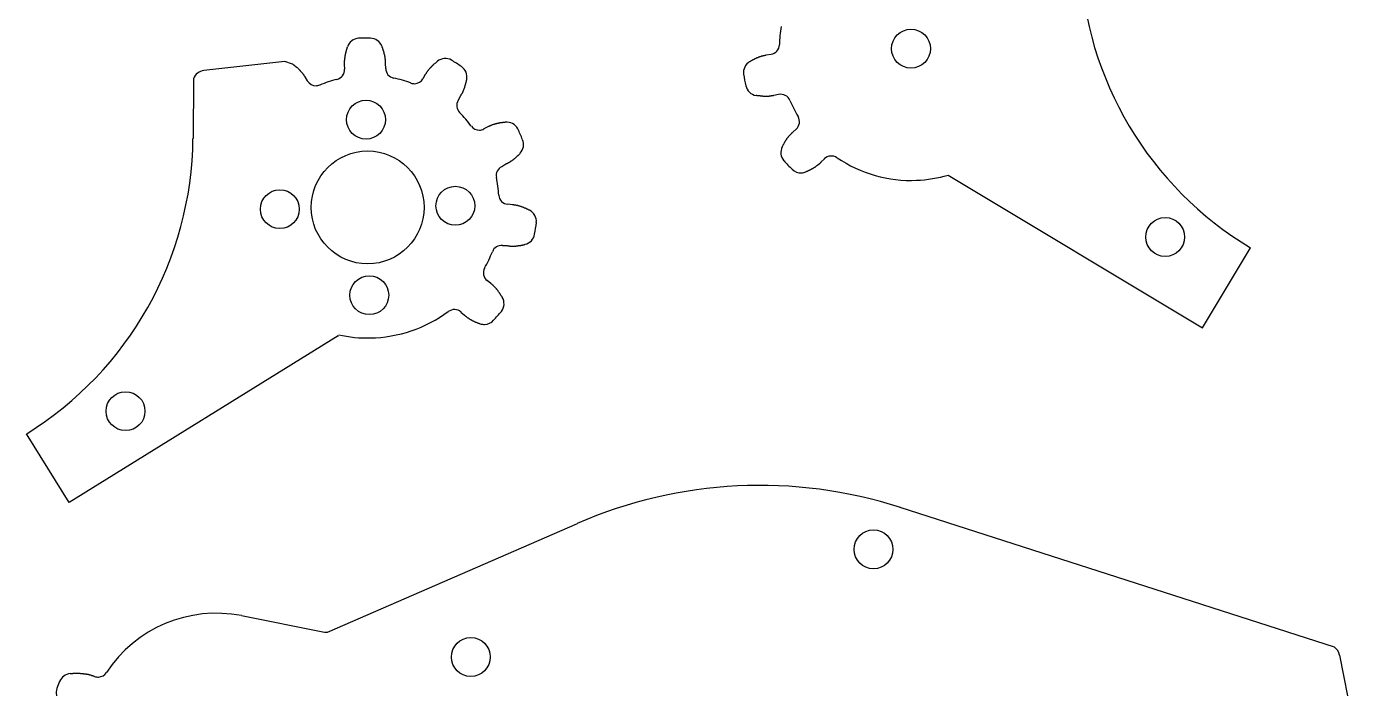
# Model space of a CAD drawing. Header units: millimetres. Extents: x 46 to 161, y 91 to 514.
# Drawn here: x 52.5 to 158.9, y 250.2 to 302.9 of the extents above; entities that cross this region are included whole.
import ezdxf

# ---------------------------------------------------------------- set-up
doc = ezdxf.new("R2010")
doc.units = ezdxf.units.MM

msp = doc.modelspace()

# ---------------------------------------------------------------- linework, layer by layer
at = {"color": 7, "linetype": 'Continuous', "lineweight": 25}
for p, q in [((78.03, 301.09), (78.02, 301.05)), ((78.04, 301.12), (78.03, 301.09)), ((78.05, 301.16), (78.04, 301.12)), ((78.06, 301.19), (78.05, 301.16)), ((78.07, 301.23), (78.06, 301.19)), ((80.86, 301.31), (80.85, 301.34)), ((80.87, 301.28), (80.86, 301.31)), ((80.88, 301.24), (80.87, 301.28)), ((80.9, 301.21), (80.88, 301.24)), ((80.91, 301.18), (80.9, 301.21)), ((80.92, 301.14), (80.91, 301.18)), ((80.93, 301.11), (80.92, 301.14)), ((80.94, 301.07), (80.93, 301.11)), ((80.95, 301.04), (80.94, 301.07)), ((73.1, 300.11), (66.65, 299.4)), ((73.71, 299.92), (73.1, 300.11)), ((77.86, 300.21), (77.85, 300.17)), ((77.85, 300.17), (77.85, 300.14)), ((77.85, 300.14), (77.85, 300.1)), ((77.85, 300.1), (77.85, 300.06)), ((77.85, 300.06), (77.85, 300.03)), ((77.85, 300.03), (77.85, 299.99)), ((77.87, 300.35), (77.86, 300.32)), ((77.86, 300.32), (77.86, 300.28)), ((77.86, 300.28), (77.86, 300.24)), ((77.86, 300.24), (77.86, 300.21)), ((77.88, 300.42), (77.87, 300.39)), ((77.87, 300.39), (77.87, 300.35)), ((77.89, 300.49), (77.88, 300.46)), ((77.88, 300.46), (77.88, 300.42)), ((77.9, 300.56), (77.89, 300.53)), ((77.89, 300.53), (77.89, 300.49)), ((77.91, 300.6), (77.9, 300.56)), ((77.92, 300.67), (77.91, 300.63)), ((77.91, 300.63), (77.91, 300.6)), ((77.93, 300.7), (77.92, 300.67)), ((77.94, 300.74), (77.93, 300.7)), ((77.95, 300.81), (77.94, 300.78)), ((77.94, 300.78), (77.94, 300.74)), ((77.96, 300.84), (77.95, 300.81)), ((77.97, 300.88), (77.96, 300.84)), ((77.98, 300.91), (77.97, 300.88)), ((77.99, 300.95), (77.98, 300.91)), ((78, 300.98), (77.99, 300.95)), ((78.01, 301.02), (78, 300.98)), ((78.02, 301.05), (78.01, 301.02)), ((80.96, 301), (80.95, 301.04)), ((80.98, 300.97), (80.96, 301)), ((80.99, 300.94), (80.98, 300.97)), ((81, 300.9), (80.99, 300.94)), ((81.01, 300.87), (81, 300.9)), ((81.02, 300.83), (81.01, 300.87)), ((81.03, 300.8), (81.02, 300.83)), ((81.04, 300.76), (81.03, 300.8)), ((81.04, 300.73), (81.04, 300.76)), ((81.05, 300.69), (81.04, 300.73)), ((81.06, 300.66), (81.05, 300.69)), ((81.07, 300.62), (81.06, 300.66)), ((81.08, 300.59), (81.07, 300.62)), ((81.08, 300.55), (81.08, 300.59)), ((81.09, 300.52), (81.08, 300.55)), ((81.1, 300.48), (81.09, 300.52)), ((81.1, 300.45), (81.1, 300.48)), ((81.11, 300.41), (81.1, 300.45)), ((81.11, 300.38), (81.11, 300.41)), ((81.12, 300.34), (81.11, 300.38)), ((81.12, 300.3), (81.12, 300.34)), ((81.13, 300.27), (81.12, 300.3)), ((81.13, 300.23), (81.13, 300.27)), ((81.13, 300.2), (81.13, 300.23)), ((81.13, 300.16), (81.13, 300.2)), ((81.14, 300.12), (81.13, 300.16)), ((81.14, 300.09), (81.14, 300.12)), ((81.14, 300.05), (81.14, 300.09)), ((81.14, 300.02), (81.14, 300.05)), ((81.14, 299.98), (81.14, 300.02)), ((85.14, 300.02), (85.11, 300)), ((85.17, 300.04), (85.14, 300.02)), ((85.19, 300.07), (85.17, 300.04)), ((85.22, 300.09), (85.19, 300.07)), ((85.25, 300.11), (85.22, 300.09)), ((85.27, 300.14), (85.25, 300.11)), ((110.18, 300.11), (110.21, 300.13)), ((110.21, 300.13), (110.25, 300.15)), ((110.25, 300.15), (110.28, 300.17)), ((110.28, 300.17), (110.31, 300.18)), ((110.31, 300.18), (110.34, 300.2)), ((110.34, 300.2), (110.37, 300.22)), ((110.37, 300.22), (110.4, 300.24)), ((110.4, 300.24), (110.43, 300.25)), ((110.43, 300.25), (110.47, 300.27)), ((110.47, 300.27), (110.5, 300.29)), ((110.5, 300.29), (110.53, 300.3)), ((110.53, 300.3), (110.56, 300.32)), ((110.56, 300.32), (110.59, 300.34)), ((110.59, 300.34), (110.63, 300.35)), ((110.63, 300.35), (110.66, 300.37)), ((110.66, 300.37), (110.69, 300.38)), ((110.69, 300.38), (110.73, 300.4)), ((110.73, 300.4), (110.76, 300.41)), ((110.76, 300.41), (110.79, 300.43)), ((110.79, 300.43), (110.82, 300.44)), ((110.82, 300.44), (110.86, 300.45)), ((110.86, 300.45), (110.89, 300.47)), ((110.89, 300.47), (110.92, 300.48)), ((110.92, 300.48), (110.96, 300.49)), ((110.96, 300.49), (110.99, 300.51)), ((110.99, 300.51), (111.03, 300.52)), ((111.03, 300.52), (111.06, 300.53)), ((111.06, 300.53), (111.09, 300.54)), ((111.09, 300.54), (111.13, 300.55)), ((111.13, 300.55), (111.16, 300.56)), ((111.16, 300.56), (111.2, 300.57)), ((111.2, 300.57), (111.23, 300.58)), ((111.23, 300.58), (111.27, 300.59)), ((111.27, 300.59), (111.3, 300.6)), ((111.3, 300.6), (111.34, 300.6)), ((111.34, 300.6), (111.37, 300.61)), ((111.37, 300.61), (111.41, 300.62)), ((111.41, 300.62), (111.44, 300.62)), ((111.44, 300.62), (111.48, 300.63)), ((111.48, 300.63), (111.51, 300.64)), ((111.51, 300.64), (111.89, 300.7)), ((73.74, 299.9), (73.71, 299.92)), ((73.77, 299.87), (73.74, 299.9)), ((73.8, 299.85), (73.77, 299.87)), ((73.83, 299.83), (73.8, 299.85)), ((73.86, 299.81), (73.83, 299.83)), ((73.89, 299.79), (73.86, 299.81)), ((73.91, 299.76), (73.89, 299.79)), ((73.94, 299.74), (73.91, 299.76)), ((73.97, 299.72), (73.94, 299.74)), ((74, 299.7), (73.97, 299.72)), ((74.02, 299.67), (74, 299.7)), ((74.05, 299.65), (74.02, 299.67)), ((74.08, 299.63), (74.05, 299.65)), ((74.11, 299.6), (74.08, 299.63)), ((74.13, 299.58), (74.11, 299.6)), ((74.16, 299.55), (74.13, 299.58)), ((74.19, 299.53), (74.16, 299.55)), ((74.21, 299.51), (74.19, 299.53)), ((74.24, 299.48), (74.21, 299.51)), ((74.27, 299.46), (74.24, 299.48)), ((74.29, 299.43), (74.27, 299.46)), ((74.32, 299.41), (74.29, 299.43)), ((74.34, 299.38), (74.32, 299.41)), ((74.37, 299.35), (74.34, 299.38)), ((74.39, 299.33), (74.37, 299.35)), ((74.42, 299.3), (74.39, 299.33)), ((74.44, 299.27), (74.42, 299.3)), ((74.46, 299.25), (74.44, 299.27)), ((74.49, 299.22), (74.46, 299.25)), ((74.51, 299.19), (74.49, 299.22)), ((74.53, 299.16), (74.51, 299.19)), ((74.55, 299.14), (74.53, 299.16)), ((74.58, 299.11), (74.55, 299.14)), ((74.6, 299.08), (74.58, 299.11)), ((74.62, 299.05), (74.6, 299.08)), ((74.64, 299.02), (74.62, 299.05)), ((74.66, 298.99), (74.64, 299.02)), ((74.68, 298.96), (74.66, 298.99)), ((74.7, 298.93), (74.68, 298.96)), ((77.85, 299.99), (77.85, 299.96)), ((77.85, 299.96), (77.85, 299.92)), ((77.85, 299.92), (77.85, 299.88)), ((77.85, 299.88), (77.87, 299.51)), ((81.14, 299.95), (81.14, 299.98)), ((81.15, 299.57), (81.14, 299.95)), ((84.31, 299.08), (84.12, 298.75)), ((84.33, 299.11), (84.31, 299.08)), ((84.35, 299.14), (84.33, 299.11)), ((84.37, 299.17), (84.35, 299.14)), ((84.39, 299.2), (84.37, 299.17)), ((84.41, 299.23), (84.39, 299.2)), ((84.43, 299.26), (84.41, 299.23)), ((84.45, 299.29), (84.43, 299.26)), ((84.47, 299.32), (84.45, 299.29)), ((84.49, 299.35), (84.47, 299.32)), ((84.51, 299.38), (84.49, 299.35)), ((84.53, 299.41), (84.51, 299.38)), ((84.55, 299.44), (84.53, 299.41)), ((84.57, 299.46), (84.55, 299.44)), ((84.6, 299.49), (84.57, 299.46)), ((84.62, 299.52), (84.6, 299.49)), ((84.64, 299.55), (84.62, 299.52)), ((84.67, 299.57), (84.64, 299.55)), ((84.69, 299.6), (84.67, 299.57)), ((84.72, 299.63), (84.69, 299.6)), ((84.74, 299.65), (84.72, 299.63)), ((84.77, 299.68), (84.74, 299.65)), ((84.79, 299.7), (84.77, 299.68)), ((84.82, 299.73), (84.79, 299.7)), ((84.84, 299.75), (84.82, 299.73)), ((84.87, 299.78), (84.84, 299.75)), ((84.9, 299.8), (84.87, 299.78)), ((84.92, 299.83), (84.9, 299.8)), ((84.95, 299.85), (84.92, 299.83)), ((84.97, 299.88), (84.95, 299.85)), ((85, 299.9), (84.97, 299.88)), ((85.03, 299.93), (85, 299.9)), ((85.06, 299.95), (85.03, 299.93)), ((85.08, 299.97), (85.06, 299.95)), ((85.11, 300), (85.08, 299.97)), ((74.72, 298.9), (74.7, 298.93)), ((74.9, 298.57), (74.72, 298.9)), ((87.38, 297.86), (87.39, 297.89)), ((87.39, 297.89), (87.4, 297.93)), ((87.4, 297.93), (87.42, 297.96)), ((87.42, 297.96), (87.43, 298)), ((87.43, 298), (87.44, 298.03)), ((87.44, 298.03), (87.45, 298.06)), ((87.45, 298.06), (87.46, 298.1)), ((87.46, 298.1), (87.47, 298.13)), ((87.47, 298.13), (87.48, 298.17)), ((87.48, 298.17), (87.49, 298.2)), ((87.49, 298.2), (87.5, 298.24)), ((87.5, 298.24), (87.51, 298.27)), ((87.51, 298.27), (87.52, 298.31)), ((87.52, 298.31), (87.53, 298.34)), ((87.53, 298.34), (87.54, 298.37)), ((87.54, 298.37), (87.55, 298.41)), ((87.55, 298.41), (87.56, 298.44)), ((87.56, 298.44), (87.57, 298.48)), ((87.57, 298.48), (87.58, 298.51)), ((87.58, 298.51), (87.59, 298.55)), ((87.59, 298.58), (87.6, 298.62)), ((87.59, 298.55), (87.59, 298.58)), ((87.6, 298.62), (87.61, 298.65)), ((87.61, 298.65), (87.61, 298.69)), ((86.94, 297.01), (87.11, 297.35)), ((87.11, 297.35), (87.13, 297.38)), ((87.13, 297.38), (87.15, 297.41)), ((87.15, 297.41), (87.17, 297.44)), ((87.17, 297.44), (87.18, 297.48)), ((87.18, 297.48), (87.2, 297.51)), ((87.2, 297.51), (87.22, 297.54)), ((87.22, 297.54), (87.24, 297.57)), ((87.24, 297.57), (87.26, 297.6)), ((87.26, 297.6), (87.27, 297.63)), ((87.27, 297.63), (87.29, 297.66)), ((87.29, 297.66), (87.3, 297.7)), ((87.3, 297.7), (87.32, 297.73)), ((87.32, 297.73), (87.33, 297.76)), ((87.33, 297.76), (87.35, 297.8)), ((87.35, 297.8), (87.36, 297.83)), ((87.36, 297.83), (87.38, 297.86)), ((110.73, 297.4), (110.69, 297.41)), ((110.76, 297.4), (110.73, 297.4)), ((110.8, 297.39), (110.76, 297.4)), ((110.83, 297.39), (110.8, 297.39)), ((110.87, 297.38), (110.83, 297.39)), ((110.91, 297.38), (110.87, 297.38)), ((110.94, 297.37), (110.91, 297.38)), ((110.98, 297.37), (110.94, 297.37)), ((111.01, 297.37), (110.98, 297.37)), ((111.05, 297.36), (111.01, 297.37)), ((111.08, 297.36), (111.05, 297.36)), ((111.12, 297.36), (111.08, 297.36)), ((111.16, 297.35), (111.12, 297.36)), ((111.19, 297.35), (111.16, 297.35)), ((111.23, 297.35), (111.19, 297.35)), ((111.26, 297.34), (111.23, 297.35)), ((111.3, 297.34), (111.26, 297.34)), ((111.34, 297.34), (111.3, 297.34)), ((111.37, 297.34), (111.34, 297.34)), ((111.41, 297.34), (111.37, 297.34)), ((111.44, 297.34), (111.41, 297.34)), ((111.48, 297.34), (111.44, 297.34)), ((111.52, 297.34), (111.48, 297.34)), ((111.55, 297.34), (111.52, 297.34)), ((111.59, 297.34), (111.55, 297.34)), ((111.62, 297.34), (111.59, 297.34)), ((111.66, 297.34), (111.62, 297.34)), ((111.7, 297.34), (111.66, 297.34)), ((111.73, 297.35), (111.7, 297.34)), ((111.77, 297.35), (111.73, 297.35)), ((111.8, 297.35), (111.77, 297.35)), ((111.84, 297.36), (111.8, 297.35)), ((111.87, 297.36), (111.84, 297.36)), ((111.91, 297.37), (111.87, 297.36)), ((111.95, 297.37), (111.91, 297.37)), ((111.98, 297.38), (111.95, 297.37)), ((112.02, 297.39), (111.98, 297.38)), ((112.05, 297.39), (112.02, 297.39)), ((112.09, 297.4), (112.05, 297.39)), ((112.12, 297.41), (112.09, 297.4)), ((112.49, 297.49), (112.12, 297.41)), ((89.31, 294.91), (88.97, 294.74)), ((89.34, 294.93), (89.31, 294.91)), ((89.37, 294.94), (89.34, 294.93)), ((89.4, 294.96), (89.37, 294.94)), ((89.44, 294.97), (89.4, 294.96)), ((89.47, 294.99), (89.44, 294.97)), ((89.5, 295), (89.47, 294.99)), ((89.54, 295.02), (89.5, 295)), ((89.57, 295.03), (89.54, 295.02)), ((89.6, 295.04), (89.57, 295.03)), ((89.64, 295.06), (89.6, 295.04)), ((89.67, 295.07), (89.64, 295.06)), ((89.7, 295.08), (89.67, 295.07)), ((89.74, 295.09), (89.7, 295.08)), ((89.77, 295.1), (89.74, 295.09)), ((89.81, 295.11), (89.77, 295.1)), ((89.84, 295.12), (89.81, 295.11)), ((89.88, 295.13), (89.84, 295.12)), ((89.91, 295.14), (89.88, 295.13)), ((89.95, 295.15), (89.91, 295.14)), ((89.98, 295.16), (89.95, 295.15)), ((90.02, 295.17), (89.98, 295.16)), ((90.05, 295.18), (90.02, 295.17)), ((90.09, 295.18), (90.05, 295.18)), ((90.12, 295.19), (90.09, 295.18)), ((90.16, 295.2), (90.12, 295.19)), ((90.19, 295.2), (90.16, 295.2)), ((90.23, 295.21), (90.19, 295.2)), ((90.26, 295.22), (90.23, 295.21)), ((90.3, 295.22), (90.26, 295.22)), ((90.33, 295.23), (90.3, 295.22)), ((90.37, 295.23), (90.33, 295.23)), ((90.4, 295.24), (90.37, 295.23)), ((90.44, 295.24), (90.4, 295.24)), ((90.48, 295.25), (90.44, 295.24)), ((90.51, 295.25), (90.48, 295.25)), ((90.55, 295.26), (90.51, 295.25)), ((90.58, 295.26), (90.55, 295.26)), ((90.62, 295.27), (90.58, 295.26)), ((90.65, 295.27), (90.62, 295.27)), ((90.69, 295.29), (90.65, 295.27)), ((113.62, 294.48), (113.9, 294.73)), ((112.93, 293.6), (112.95, 293.63)), ((112.95, 293.63), (112.97, 293.67)), ((112.97, 293.67), (112.99, 293.7)), ((112.99, 293.7), (113.01, 293.73)), ((113.01, 293.73), (113.02, 293.76)), ((113.02, 293.76), (113.04, 293.79)), ((113.04, 293.79), (113.06, 293.82)), ((113.06, 293.82), (113.08, 293.85)), ((113.08, 293.85), (113.1, 293.88)), ((113.1, 293.88), (113.12, 293.91)), ((113.12, 293.91), (113.14, 293.94)), ((113.14, 293.94), (113.16, 293.97)), ((113.16, 293.97), (113.18, 294)), ((113.18, 294), (113.2, 294.03)), ((113.2, 294.03), (113.23, 294.06)), ((113.23, 294.06), (113.25, 294.09)), ((113.25, 294.09), (113.27, 294.11)), ((113.27, 294.11), (113.29, 294.14)), ((113.29, 294.14), (113.31, 294.17)), ((113.31, 294.17), (113.34, 294.2)), ((113.34, 294.2), (113.36, 294.22)), ((113.36, 294.22), (113.39, 294.25)), ((113.39, 294.25), (113.41, 294.28)), ((113.41, 294.28), (113.43, 294.3)), ((113.43, 294.3), (113.46, 294.33)), ((113.46, 294.33), (113.49, 294.35)), ((113.49, 294.35), (113.51, 294.38)), ((113.51, 294.38), (113.54, 294.4)), ((113.54, 294.4), (113.56, 294.43)), ((113.56, 294.43), (113.59, 294.45)), ((113.59, 294.45), (113.62, 294.48)), ((91.62, 292.55), (91.65, 292.57)), ((91.65, 292.57), (91.67, 292.59)), ((91.67, 292.59), (91.7, 292.62)), ((91.7, 292.62), (91.73, 292.64)), ((91.73, 292.64), (91.75, 292.67)), ((91.75, 292.67), (91.78, 292.69)), ((91.78, 292.69), (91.8, 292.72)), ((91.8, 292.72), (91.83, 292.74)), ((91.83, 292.74), (91.85, 292.77)), ((91.85, 292.77), (91.87, 292.81)), ((112.78, 293.32), (112.8, 293.35)), ((112.8, 293.35), (112.81, 293.38)), ((112.81, 293.38), (112.83, 293.41)), ((112.83, 293.41), (112.85, 293.45)), ((112.85, 293.45), (112.86, 293.48)), ((112.86, 293.48), (112.88, 293.51)), ((112.88, 293.51), (112.9, 293.54)), ((112.9, 293.54), (112.91, 293.57)), ((112.91, 293.57), (112.93, 293.6)), ((90.41, 291.74), (90.73, 291.95)), ((90.73, 291.95), (90.76, 291.96)), ((90.76, 291.96), (90.79, 291.98)), ((90.79, 291.98), (90.83, 291.99)), ((90.83, 291.99), (90.86, 292.01)), ((90.86, 292.01), (90.89, 292.02)), ((90.89, 292.02), (90.92, 292.04)), ((90.92, 292.04), (90.95, 292.06)), ((90.95, 292.06), (90.99, 292.08)), ((90.99, 292.08), (91.02, 292.09)), ((91.02, 292.09), (91.05, 292.11)), ((91.05, 292.11), (91.08, 292.13)), ((91.08, 292.13), (91.11, 292.15)), ((91.11, 292.15), (91.14, 292.17)), ((91.14, 292.17), (91.17, 292.19)), ((91.17, 292.19), (91.2, 292.21)), ((91.2, 292.21), (91.23, 292.23)), ((91.23, 292.23), (91.26, 292.25)), ((91.26, 292.25), (91.29, 292.27)), ((91.29, 292.27), (91.32, 292.29)), ((91.32, 292.29), (91.34, 292.31)), ((91.34, 292.31), (91.37, 292.34)), ((91.37, 292.34), (91.4, 292.36)), ((91.4, 292.36), (91.43, 292.38)), ((91.43, 292.38), (91.46, 292.4)), ((91.46, 292.4), (91.48, 292.43)), ((91.48, 292.43), (91.51, 292.45)), ((91.51, 292.45), (91.54, 292.47)), ((91.54, 292.47), (91.57, 292.5)), ((91.57, 292.5), (91.59, 292.52)), ((91.59, 292.52), (91.62, 292.55)), ((115.03, 291.49), (114.99, 291.47)), ((115.06, 291.51), (115.03, 291.49)), ((115.09, 291.52), (115.06, 291.51)), ((115.12, 291.54), (115.09, 291.52)), ((115.15, 291.56), (115.12, 291.54)), ((115.19, 291.57), (115.15, 291.56)), ((115.22, 291.59), (115.19, 291.57)), ((115.25, 291.61), (115.22, 291.59)), ((115.28, 291.63), (115.25, 291.61)), ((115.31, 291.65), (115.28, 291.63)), ((115.34, 291.67), (115.31, 291.65)), ((115.37, 291.68), (115.34, 291.67)), ((115.4, 291.7), (115.37, 291.68)), ((115.43, 291.72), (115.4, 291.7)), ((115.46, 291.74), (115.43, 291.72)), ((115.49, 291.76), (115.46, 291.74)), ((115.52, 291.79), (115.49, 291.76)), ((115.55, 291.81), (115.52, 291.79)), ((115.58, 291.83), (115.55, 291.81)), ((115.61, 291.85), (115.58, 291.83)), ((115.63, 291.87), (115.61, 291.85)), ((115.66, 291.9), (115.63, 291.87)), ((115.69, 291.92), (115.66, 291.9)), ((115.72, 291.94), (115.69, 291.92)), ((115.74, 291.97), (115.72, 291.94)), ((115.77, 291.99), (115.74, 291.97)), ((115.8, 292.01), (115.77, 291.99)), ((115.82, 292.04), (115.8, 292.01)), ((115.85, 292.06), (115.82, 292.04)), ((115.87, 292.09), (115.85, 292.06)), ((116.14, 292.36), (115.87, 292.09)), ((114.7, 291.33), (114.67, 291.32)), ((114.73, 291.35), (114.7, 291.33)), ((114.77, 291.36), (114.73, 291.35)), ((114.8, 291.38), (114.77, 291.36)), ((114.83, 291.39), (114.8, 291.38)), ((114.86, 291.41), (114.83, 291.39)), ((114.9, 291.42), (114.86, 291.41)), ((114.93, 291.44), (114.9, 291.42)), ((114.96, 291.46), (114.93, 291.44)), ((114.99, 291.47), (114.96, 291.46)), ((91.26, 288.7), (90.88, 288.74)), ((91.29, 288.7), (91.26, 288.7)), ((91.33, 288.69), (91.29, 288.7)), ((91.36, 288.69), (91.33, 288.69)), ((91.4, 288.68), (91.36, 288.69)), ((91.44, 288.68), (91.4, 288.68)), ((91.47, 288.67), (91.44, 288.68)), ((91.51, 288.67), (91.47, 288.67)), ((91.54, 288.66), (91.51, 288.67)), ((91.58, 288.65), (91.54, 288.66)), ((91.61, 288.65), (91.58, 288.65)), ((91.65, 288.64), (91.61, 288.65)), ((91.68, 288.63), (91.65, 288.64)), ((91.72, 288.62), (91.68, 288.63)), ((91.75, 288.61), (91.72, 288.62)), ((91.79, 288.6), (91.75, 288.61)), ((91.82, 288.59), (91.79, 288.6)), ((91.86, 288.58), (91.82, 288.59)), ((91.89, 288.57), (91.86, 288.58)), ((91.92, 288.56), (91.89, 288.57)), ((91.96, 288.55), (91.92, 288.56)), ((91.99, 288.54), (91.96, 288.55)), ((92.03, 288.52), (91.99, 288.54)), ((92.06, 288.51), (92.03, 288.52)), ((92.09, 288.5), (92.06, 288.51)), ((92.13, 288.49), (92.09, 288.5)), ((92.16, 288.47), (92.13, 288.49)), ((92.19, 288.46), (92.16, 288.47)), ((92.23, 288.44), (92.19, 288.46)), ((92.26, 288.43), (92.23, 288.44)), ((92.29, 288.42), (92.26, 288.43)), ((92.33, 288.4), (92.29, 288.42)), ((92.36, 288.39), (92.33, 288.4)), ((92.39, 288.37), (92.36, 288.39)), ((92.42, 288.36), (92.39, 288.37)), ((92.46, 288.34), (92.42, 288.36)), ((92.49, 288.33), (92.46, 288.34)), ((92.52, 288.31), (92.49, 288.33)), ((92.55, 288.29), (92.52, 288.31)), ((92.59, 288.28), (92.55, 288.29)), ((92.62, 288.27), (92.59, 288.28)), ((90.47, 285.44), (90.85, 285.44)), ((90.85, 285.44), (90.89, 285.43)), ((90.89, 285.43), (90.92, 285.43)), ((90.92, 285.43), (90.96, 285.43)), ((90.96, 285.43), (90.99, 285.42)), ((90.99, 285.42), (91.03, 285.42)), ((91.03, 285.42), (91.06, 285.41)), ((91.06, 285.41), (91.1, 285.41)), ((91.1, 285.41), (91.14, 285.41)), ((91.14, 285.41), (91.17, 285.41)), ((91.17, 285.41), (91.21, 285.41)), ((91.21, 285.41), (91.24, 285.41)), ((91.24, 285.41), (91.28, 285.4)), ((91.28, 285.4), (91.32, 285.4)), ((91.32, 285.4), (91.35, 285.4)), ((91.35, 285.4), (91.39, 285.41)), ((91.39, 285.41), (91.42, 285.41)), ((91.42, 285.41), (91.46, 285.41)), ((91.46, 285.41), (91.5, 285.41)), ((91.5, 285.41), (91.53, 285.41)), ((91.53, 285.41), (91.57, 285.42)), ((91.57, 285.42), (91.6, 285.42)), ((91.6, 285.42), (91.64, 285.42)), ((91.64, 285.42), (91.67, 285.43)), ((91.67, 285.43), (91.71, 285.43)), ((91.71, 285.43), (91.75, 285.44)), ((91.75, 285.44), (91.78, 285.44)), ((91.78, 285.44), (91.82, 285.45)), ((91.82, 285.45), (91.85, 285.45)), ((91.85, 285.45), (91.89, 285.46)), ((91.89, 285.46), (91.92, 285.46)), ((91.92, 285.46), (91.96, 285.47)), ((91.96, 285.47), (92, 285.48)), ((92, 285.48), (92.03, 285.48)), ((92.03, 285.48), (92.07, 285.49)), ((92.07, 285.49), (92.1, 285.5)), ((92.1, 285.5), (92.14, 285.5)), ((92.14, 285.5), (92.17, 285.51)), ((92.17, 285.51), (92.21, 285.52)), ((92.21, 285.52), (92.24, 285.52)), ((92.24, 285.52), (92.27, 285.55)), ((89.54, 282.43), (89.25, 282.66)), ((89.57, 282.4), (89.54, 282.43)), ((89.6, 282.38), (89.57, 282.4)), ((89.62, 282.36), (89.6, 282.38)), ((89.65, 282.33), (89.62, 282.36)), ((89.68, 282.31), (89.65, 282.33)), ((89.71, 282.29), (89.68, 282.31)), ((89.73, 282.26), (89.71, 282.29)), ((89.76, 282.24), (89.73, 282.26)), ((89.78, 282.21), (89.76, 282.24)), ((89.81, 282.19), (89.78, 282.21)), ((89.84, 282.16), (89.81, 282.19)), ((89.86, 282.14), (89.84, 282.16)), ((89.89, 282.11), (89.86, 282.14)), ((89.91, 282.08), (89.89, 282.11)), ((89.93, 282.06), (89.91, 282.08)), ((89.96, 282.03), (89.93, 282.06)), ((89.98, 282), (89.96, 282.03)), ((90, 281.97), (89.98, 282)), ((90.03, 281.95), (90, 281.97)), ((90.05, 281.92), (90.03, 281.95)), ((90.07, 281.89), (90.05, 281.92)), ((90.09, 281.86), (90.07, 281.89)), ((90.11, 281.83), (90.09, 281.86)), ((90.13, 281.8), (90.11, 281.83)), ((90.16, 281.77), (90.13, 281.8)), ((90.18, 281.74), (90.16, 281.77)), ((90.2, 281.71), (90.18, 281.74)), ((90.22, 281.68), (90.2, 281.71)), ((90.24, 281.65), (90.22, 281.68)), ((90.26, 281.62), (90.24, 281.65)), ((90.28, 281.59), (90.26, 281.62)), ((90.3, 281.56), (90.28, 281.59)), ((90.32, 281.53), (90.3, 281.56)), ((90.34, 281.5), (90.32, 281.53)), ((90.35, 281.47), (90.34, 281.5)), ((90.37, 281.44), (90.35, 281.47)), ((90.39, 281.41), (90.37, 281.44)), ((90.41, 281.38), (90.39, 281.41)), ((90.43, 281.35), (90.41, 281.38)), ((90.46, 281.32), (90.43, 281.35)), ((87.15, 280.15), (87.44, 279.9)), ((87.44, 279.9), (87.46, 279.88)), ((87.46, 279.88), (87.49, 279.85)), ((87.49, 279.85), (87.52, 279.83)), ((87.52, 279.83), (87.55, 279.81)), ((87.55, 279.81), (87.57, 279.79)), ((87.57, 279.79), (87.6, 279.76)), ((87.6, 279.76), (87.63, 279.74)), ((87.63, 279.74), (87.66, 279.72)), ((87.66, 279.72), (87.69, 279.7)), ((87.69, 279.7), (87.72, 279.68)), ((87.72, 279.68), (87.75, 279.66)), ((87.75, 279.66), (87.78, 279.64)), ((87.78, 279.64), (87.81, 279.62)), ((87.81, 279.62), (87.84, 279.6)), ((87.84, 279.6), (87.87, 279.58)), ((87.87, 279.58), (87.9, 279.56)), ((87.9, 279.56), (87.93, 279.55)), ((87.93, 279.55), (87.96, 279.53)), ((87.96, 279.53), (87.99, 279.51)), ((87.99, 279.51), (88.03, 279.49)), ((88.03, 279.49), (88.06, 279.48)), ((88.06, 279.48), (88.09, 279.46)), ((88.09, 279.46), (88.12, 279.44)), ((88.12, 279.44), (88.15, 279.43)), ((88.15, 279.43), (88.19, 279.41)), ((88.19, 279.41), (88.22, 279.4)), ((88.22, 279.4), (88.25, 279.38)), ((88.25, 279.38), (88.29, 279.37)), ((88.29, 279.37), (88.32, 279.35)), ((88.32, 279.35), (88.35, 279.34)), ((88.35, 279.34), (88.38, 279.33)), ((88.38, 279.33), (88.42, 279.31)), ((88.42, 279.31), (88.45, 279.3)), ((88.45, 279.3), (88.48, 279.28)), ((88.48, 279.28), (88.52, 279.27)), ((88.52, 279.27), (88.55, 279.26)), ((88.55, 279.26), (88.59, 279.25)), ((88.59, 279.25), (88.62, 279.23)), ((88.62, 279.23), (88.65, 279.22)), ((88.65, 279.22), (88.69, 279.22)), ((77.37, 278.25), (77.38, 278.25)), ((69.65, 255.95), (76.26, 254.64)), ((157.23, 252.8), (158.89, 244.5)), ((55.98, 251.33), (56.03, 251.33)), ((56.03, 251.33), (56.07, 251.34)), ((56.07, 251.34), (56.11, 251.34)), ((56.11, 251.34), (56.15, 251.34)), ((56.15, 251.34), (56.19, 251.34)), ((56.19, 251.34), (56.23, 251.35)), ((56.23, 251.35), (56.27, 251.35)), ((56.27, 251.35), (56.31, 251.35)), ((56.31, 251.35), (56.35, 251.35)), ((56.35, 251.35), (56.39, 251.35)), ((56.39, 251.35), (56.43, 251.35)), ((56.43, 251.35), (56.47, 251.35)), ((56.47, 251.35), (56.52, 251.35)), ((56.52, 251.35), (56.56, 251.35)), ((56.56, 251.35), (56.6, 251.35)), ((56.6, 251.35), (56.64, 251.35)), ((56.64, 251.35), (56.68, 251.35)), ((56.68, 251.35), (56.72, 251.35)), ((56.72, 251.35), (56.76, 251.35)), ((56.76, 251.35), (56.8, 251.34)), ((56.8, 251.34), (56.84, 251.34)), ((56.84, 251.34), (56.88, 251.34)), ((56.88, 251.34), (56.92, 251.34)), ((56.92, 251.34), (56.96, 251.33)), ((56.96, 251.33), (57.01, 251.33)), ((57.01, 251.33), (57.05, 251.32)), ((57.05, 251.32), (57.09, 251.32)), ((57.09, 251.32), (57.13, 251.32)), ((57.13, 251.32), (57.17, 251.31)), ((57.17, 251.31), (57.21, 251.3)), ((57.21, 251.3), (57.25, 251.3)), ((57.25, 251.3), (57.29, 251.29)), ((57.29, 251.29), (57.33, 251.28)), ((57.33, 251.28), (57.37, 251.28)), ((57.37, 251.28), (57.41, 251.27)), ((57.41, 251.27), (57.45, 251.26)), ((57.45, 251.26), (57.49, 251.25)), ((57.49, 251.25), (57.53, 251.24)), ((57.53, 251.24), (57.57, 251.23)), ((57.57, 251.23), (57.61, 251.22)), ((57.61, 251.22), (57.65, 251.2)), ((57.65, 251.2), (57.69, 251.19)), ((57.69, 251.19), (57.72, 251.18)), ((57.72, 251.18), (57.76, 251.17)), ((57.76, 251.17), (57.8, 251.15)), ((57.8, 251.15), (57.84, 251.14)), ((57.84, 251.14), (57.88, 251.12)), ((57.88, 251.12), (57.92, 251.11))]:
    msp.add_line(p, q, dxfattribs=at)
for p, q in [((78.07, 301.23), (78.1, 301.29)), ((65.82, 298.75), (65.78, 293.99)), ((126.01, 291.06), (146.31, 278.9)), ((146.31, 278.9), (150.13, 285.27)), ((77.37, 278.25), (55.91, 264.97)), ((55.91, 264.97), (52.51, 270.45)), ((156.83, 253.43), (122.2, 264.57)), ((76.51, 254.62), (96.44, 263.3))]:
    msp.add_line(p, q)
for centre, radius in [((123.05, 301.14), 1.55), ((79.58, 295.48), 1.55), ((79.71, 288.49), 4.5), ((72.71, 288.35), 1.55), ((86.71, 288.62), 1.55), ((143.33, 286.13), 1.55), ((79.84, 281.49), 1.55), ((60.4, 272.25), 1.55), ((120.06, 261.23), 1.55), ((87.94, 252.65), 1.55)]:
    msp.add_circle(centre, radius)
for centre, radius, start, end in [((164.52, 309.29), 28, 182.4424, 239.0768), ((37.78, 294.26), 28, 301.7471, 359.4539), ((111.01, 229.8), 36.53, 72.1572, 113.5122)]:
    msp.add_arc(centre, radius, start, end)
for centre, radius, start, end in [((123.05, 301.14), 10.5, 170.3621, 178.2353), ((79.04, 300.97), 0.999, 93.068, 160.9978), ((79.72, 288.92), 13.07, 89.0769, 93.2007), ((79.91, 300.98), 1, 21.1459, 89.0756), ((111.76, 301.48), 0.798, 279.1487, 358.2353), ((85.9, 299.35), 1.01, 60.3342, 128.2705), ((79.72, 288.92), 13.13, 55.3349, 59.4388), ((110.69, 299.25), 1, 120.7364, 188.6661), ((66.76, 298.4), 1, 96.3057, 159.615), ((77.07, 299.47), 0.798, 283.4996, 2.5855), ((81.94, 299.56), 0.783, 179.5583, 258.6532), ((86.64, 298.89), 0.992, 348.4187, 56.3564), ((123.05, 301.14), 13.5, 188.6661, 192.6586), ((75.59, 299.01), 0.817, 212.2855, 271.0719), ((75.59, 299.01), 0.817, 271.0719, 291.3935), ((79.72, 288.92), 10.08, 104.1095, 112.2995), ((79.72, 288.92), 10.09, 70.0059, 78.2035), ((83.43, 299.15), 0.798, 250.7724, 271.0719), ((83.43, 299.15), 0.798, 271.0719, 329.8582), ((110.86, 298.4), 1, 192.6586, 260.5883), ((87.57, 296.6), 0.754, 146.831, 226.0118), ((112.66, 296.71), 0.798, 23.0901, 102.176), ((123.05, 301.14), 10.5, 203.0893, 210.9625), ((79.72, 288.92), 10.23, 36.1721, 44.2638), ((88.61, 295.45), 0.798, 218.0444, 271.0719), ((88.61, 295.45), 0.798, 271.0719, 297.1309), ((90.79, 294.28), 1.01, 27.5925, 95.5433), ((79.72, 288.92), 13.31, 21.9384, 25.9854), ((113.36, 295.32), 0.798, 311.876, 30.9625), ((91.16, 293.49), 0.986, 315.6914, 23.6438), ((113.67, 292.87), 1, 153.4637, 221.3933), ((116.7, 291.79), 0.798, 55.8174, 134.9032), ((90.71, 291.06), 0.74, 114.1037, 193.3666), ((123.05, 301.14), 13.5, 221.3933, 225.3859), ((114.27, 292.24), 1, 225.3859, 272.4805), ((123.05, 301.14), 10.5, 235.8166, 272.4805), ((79.72, 288.92), 10.46, 2.9739, 10.892), ((114.27, 292.24), 1, 272.4805, 293.3155), ((123.05, 301.14), 10.5, 272.4805, 286.3709), ((90.96, 289.53), 0.798, 185.3171, 264.4037), ((92.16, 287.37), 1.01, 354.8604, 62.816), ((79.72, 288.92), 13.55, 349.0946, 353.0697), ((92.05, 286.51), 0.985, 282.9641, 350.9201), ((90.36, 284.71), 0.744, 81.3764, 160.6166), ((79.72, 288.92), 10.7, 330.5261, 338.2673), ((89.74, 283.28), 0.798, 152.5898, 231.6764), ((89.58, 280.82), 1.01, 322.143, 30.0887), ((79.72, 288.92), 10.84, 271.0719, 306.3135), ((86.63, 279.55), 0.798, 48.6492, 127.735), ((79.72, 288.92), 13.77, 316.8139, 320.7259), ((89.02, 280.15), 0.989, 250.2369, 271.0719), ((89.02, 280.15), 0.989, 271.0719, 318.1815), ((79.72, 288.92), 10.84, 257.6454, 271.0719), ((67.65, 245.64), 10.5, 79.0491, 146.6691), ((76.45, 255.62), 1, 258.8074, 272.9395), ((156.25, 252.61), 1, 11.2967, 55.0625), ((56.07, 250.33), 1, 94.6019, 157.9572), ((58.21, 251.85), 0.798, 248.2873, 272.9395), ((58.21, 251.85), 0.798, 272.9395, 326.6691), ((55.87, 249.82), 1, 160.4672, 223.8226), ((67.65, 245.64), 13.5, 157.9572, 160.4672)]:
    msp.add_arc(centre, radius, start, end, dxfattribs=at)

doc.saveas('drawing.dxf')
